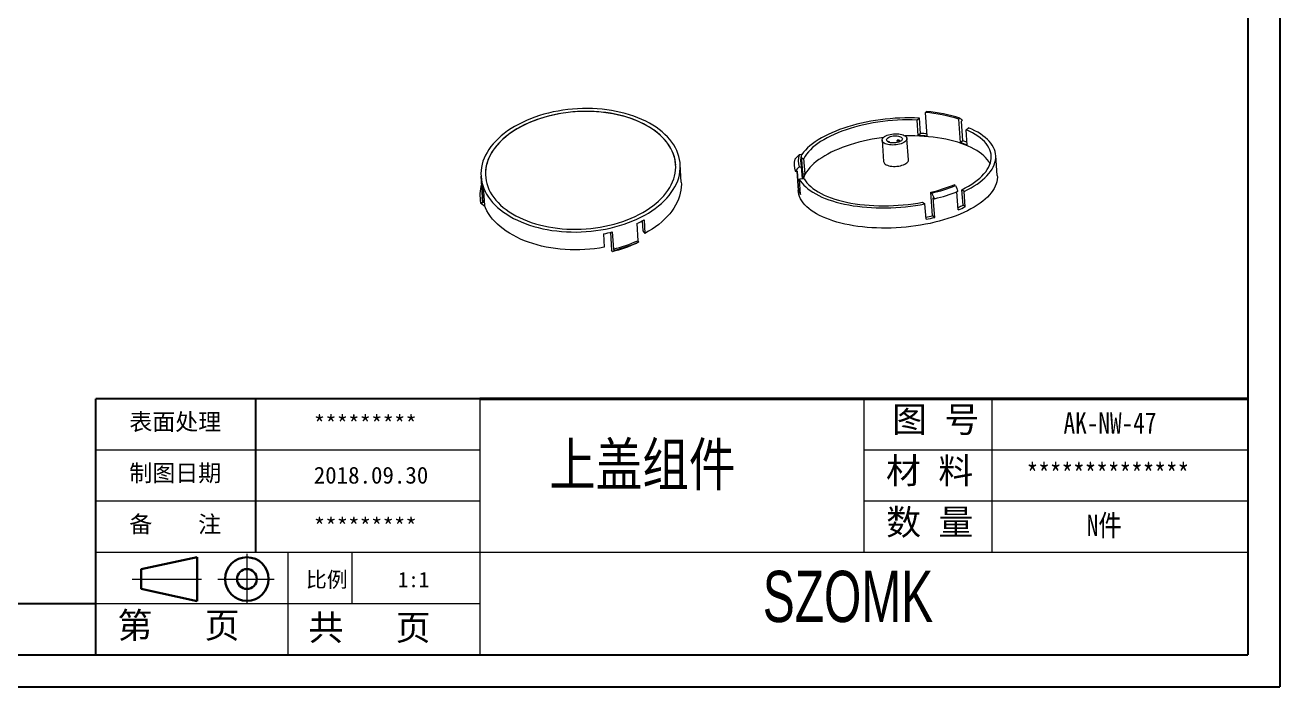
# Model space of a CAD drawing. Header units: inches. Extents: x 1184 to 3641, y 573 to 1047.
# Drawn here: x 2837.5 to 3114.1, y 573 to 718.8 of the extents above; entities that cross this region are included whole.
import ezdxf

# ---------------------------------------------------------------- set-up
doc = ezdxf.new("R2010")
doc.units = ezdxf.units.IN
doc.linetypes.add('CENTER2', pattern=[28.575, 19.05, -3.175, 3.175, -3.175])
doc.layers.add('文字', color=81, linetype='Continuous')
for name, color, linetype, lineweight in [('粗实线', 7, 'Continuous', 30), ('细实线', 3, 'Continuous', 9), ('细点划线', 2, 'CENTER2', 9)]:
    doc.layers.add(name, color=color, linetype=linetype, lineweight=lineweight)
doc.styles.get("Standard").update_dxf_attribs({"font": 'txt', "bigfont": 'gbcbig.shx'})
doc.styles.add('宋体', font='', dxfattribs={"width": 0.8, "height": 3.5})
doc.styles.add('长仿宋', font='', dxfattribs={"width": 0.7, "height": 4})
doc.styles.get('宋体').set_extended_font_data('SimSun')
doc.styles.get('长仿宋').set_extended_font_data('SimSun')

msp = doc.modelspace()

# ---------------------------------------------------------------- linework, layer by layer
for p, q in [((3114.097, 869.241), (3114.097, 572.957)), ((3107.043, 862.187), (3107.043, 580.011)), ((2937.738, 636.446), (2853.085, 636.446)), ((2853.085, 580.011), (2853.085, 636.446)), ((2888.357, 602.585), (2888.357, 636.446)), ((2853.085, 591.298), (2705.909, 591.298)), ((2705.909, 580.011), (3107.043, 580.011)), ((2695.067, 572.957), (3114.097, 572.957)), ((2695.067, 572.957), (2889.062, 572.957))]:
    msp.add_line(p, q)
at = {"color": 7, "linetype": 'Continuous', "lineweight": 15}
for p, q in [((3034.624, 698.333), (3034.103, 697.897)), ((3034.359, 694.506), (3034.103, 697.897)), ((3034.88, 694.942), (3034.624, 698.333)), ((3036.209, 699.769), (3035.955, 699.556)), ((3036.345, 694.379), (3035.955, 699.556)), ((3043.302, 698.102), (3043.557, 698.315)), ((3043.693, 692.925), (3043.302, 698.102)), ((3043.878, 697.635), (3044.132, 697.848)), ((3044.201, 693.351), (3043.878, 697.635)), ((3034.88, 694.942), (3034.359, 694.506)), ((3044.908, 695.759), (3045.429, 696.195)), ((3045.164, 692.367), (3044.908, 695.759)), ((3026.384, 693.429), (3026.739, 688.725)), ((3028.022, 693.104), (3027.821, 693.144)), ((3027.902, 693.004), (3028.022, 693.104)), ((3028.032, 692.96), (3028.022, 693.104)), ((3029.84, 693.509), (3029.725, 693.412)), ((3029.725, 693.412), (3030.157, 693.327)), ((3029.76, 692.945), (3029.725, 693.412)), ((3030.157, 693.327), (3030.273, 693.423)), ((3030.176, 693.074), (3030.157, 693.327)), ((3030.295, 693.125), (3030.273, 693.423)), ((3032.223, 689.138), (3031.868, 693.843)), ((3044.201, 693.351), (3043.693, 692.925)), ((3008.634, 690.298), (3008.13, 690.267)), ((3009.024, 685.122), (3008.634, 690.298)), ((3008.701, 689.403), (3009.149, 689.431)), ((3009.405, 686.04), (3009.149, 689.431)), ((3051.791, 685.652), (3051.454, 690.115)), ((2980.897, 688.042), (2980.896, 688.058)), ((2982.125, 684.189), (2981.894, 688.117)), ((3007.212, 686.631), (3007.716, 686.662)), ((3007.591, 686.655), (3007.916, 682.342)), ((3008.039, 682.378), (3007.716, 686.662)), ((3008.152, 687.586), (3008.656, 687.617)), ((3008.858, 684.942), (3008.656, 687.617)), ((2937.97, 685.536), (2938.247, 680.822)), ((2938.185, 683.386), (2938.406, 679.615)), ((2938.968, 685.595), (2938.969, 685.578)), ((3009.186, 684.963), (3008.16, 684.899)), ((3008.416, 681.508), (3008.16, 684.899)), ((3008.957, 686.012), (3009.405, 686.04)), ((3042.557, 683.455), (3042.306, 683.635)), ((2938.538, 682.146), (2938.714, 679.16)), ((3008.039, 682.378), (3008.349, 682.398)), ((3037.506, 676.809), (3037.115, 681.986)), ((3037.115, 681.986), (3037.366, 681.805)), ((3038.007, 676.448), (3037.684, 680.732)), ((3037.684, 680.732), (3037.935, 680.552)), ((3043.198, 678.098), (3042.896, 682.109)), ((3044.234, 679.148), (3043.978, 682.539)), ((3044.489, 682.171), (3043.978, 682.539)), ((3044.745, 678.78), (3044.489, 682.171)), ((2937.899, 679.618), (2938.805, 678.942)), ((2938.406, 679.615), (2937.899, 679.618)), ((3035.326, 679.79), (3035.837, 679.422)), ((3036.093, 676.031), (3035.837, 679.422)), ((3044.745, 678.78), (3044.234, 679.148)), ((2972.302, 675.077), (2972.524, 671.306)), ((2973.522, 675.671), (2973.652, 673.456)), ((2973.93, 675.888), (2974.106, 672.903)), ((3038.007, 676.448), (3037.506, 676.809)), ((2964.971, 672.831), (2965.146, 669.846)), ((2966.518, 673.147), (2966.748, 669.23)), ((2966.926, 673.244), (2967.148, 669.472)), ((2973.652, 673.456), (2974.106, 672.903)), ((2967.371, 669.201), (2967.148, 669.472)), ((2972.524, 671.306), (2972.746, 671.035)), ((2966.971, 668.958), (2966.748, 669.23))]:
    msp.add_line(p, q, dxfattribs=at)
at = {"color": 7, "linetype": 'Continuous', "lineweight": 15, "flags": 128}
for points in [[(2961.437, 700.437), (2960.351, 700.427), (2959.264, 700.384), (2958.179, 700.307), (2957.097, 700.198), (2956.023, 700.055), (2954.958, 699.881), (2953.906, 699.674), (2952.868, 699.436), (2951.848, 699.167), (2950.847, 698.868), (2949.868, 698.54), (2948.914, 698.183), (2947.988, 697.798), (2947.09, 697.386), (2946.224, 696.948), (2945.391, 696.486), (2944.594, 696), (2943.834, 695.492), (2943.114, 694.962), (2942.435, 694.412), (2941.799, 693.844), (2941.207, 693.259), (2940.661, 692.658), (2940.162, 692.042), (2939.712, 691.414), (2939.311, 690.775), (2938.96, 690.126), (2938.661, 689.469), (2938.414, 688.805), (2938.219, 688.137), (2938.078, 687.465), (2937.99, 686.792), (2937.956, 686.119), (2937.976, 685.448), (2938.049, 684.78), (2938.176, 684.117), (2938.356, 683.46), (2938.589, 682.812), (2938.874, 682.174), (2939.211, 681.547), (2939.598, 680.933), (2940.035, 680.334), (2940.521, 679.75), (2941.054, 679.184), (2941.634, 678.636), (2942.258, 678.109), (2942.926, 677.602), (2943.635, 677.119), (2944.384, 676.659), (2945.171, 676.224), (2945.994, 675.815), (2946.852, 675.432), (2947.741, 675.078), (2948.66, 674.753), (2949.607, 674.457), (2950.579, 674.191), (2951.574, 673.956), (2952.589, 673.753), (2953.623, 673.582), (2954.672, 673.443), (2955.733, 673.337), (2956.805, 673.264), (2957.885, 673.224), (2958.969, 673.217), (2960.056, 673.244), (2961.143, 673.304), (2962.227, 673.397), (2963.305, 673.523), (2964.375, 673.681), (2965.433, 673.872), (2966.479, 674.094), (2967.508, 674.347), (2968.519, 674.631), (2969.509, 674.945), (2970.476, 675.288), (2971.416, 675.659), (2972.329, 676.058), (2973.211, 676.483), (2974.061, 676.933), (2974.876, 677.407), (2975.655, 677.905), (2976.395, 678.424), (2977.095, 678.964), (2977.752, 679.523), (2978.367, 680.1), (2978.936, 680.693), (2979.458, 681.302), (2979.933, 681.923), (2980.359, 682.557), (2980.735, 683.202), (2981.06, 683.855), (2981.333, 684.515), (2981.554, 685.182), (2981.722, 685.852), (2981.837, 686.524), (2981.898, 687.198), (2981.905, 687.87), (2981.858, 688.54), (2981.758, 689.206), (2981.605, 689.865), (2981.398, 690.518), (2981.139, 691.161), (2980.828, 691.794), (2980.466, 692.415), (2980.054, 693.022), (2979.592, 693.613), (2979.082, 694.189), (2978.526, 694.746), (2977.923, 695.283), (2977.277, 695.8), (2976.589, 696.296), (2975.859, 696.768), (2975.091, 697.215), (2974.286, 697.637), (2973.445, 698.033), (2972.571, 698.401), (2971.667, 698.741), (2970.734, 699.052), (2969.774, 699.333), (2968.79, 699.583), (2967.785, 699.802), (2966.76, 699.99), (2965.719, 700.145), (2964.663, 700.267), (2963.596, 700.357), (2962.52, 700.414), (2961.437, 700.437)], [(2980.897, 688.042), (2980.86, 688.474), (2980.76, 689.119), (2980.607, 689.759), (2980.403, 690.391), (2980.146, 691.014), (2979.839, 691.626), (2979.481, 692.226), (2979.074, 692.813), (2978.619, 693.384), (2978.116, 693.939), (2977.568, 694.476), (2976.974, 694.993), (2976.338, 695.49), (2975.661, 695.965), (2974.943, 696.416), (2974.188, 696.844), (2973.397, 697.246), (2972.572, 697.621), (2971.714, 697.97), (2970.827, 698.29), (2969.913, 698.581), (2968.973, 698.843), (2968.011, 699.074), (2967.028, 699.274), (2966.027, 699.442), (2965.011, 699.579), (2963.982, 699.683), (2962.942, 699.755), (2961.895, 699.795), (2960.843, 699.801), (2959.789, 699.775), (2958.736, 699.716), (2957.685, 699.624), (2956.64, 699.5), (2955.603, 699.343), (2954.577, 699.156), (2953.565, 698.937), (2952.568, 698.687), (2951.591, 698.407), (2950.634, 698.098), (2949.701, 697.761), (2948.794, 697.396), (2947.915, 697.004), (2947.066, 696.586), (2946.25, 696.144), (2945.468, 695.678), (2944.723, 695.19), (2944.017, 694.68), (2943.35, 694.151), (2942.726, 693.603), (2942.144, 693.038), (2941.608, 692.457), (2941.118, 691.862), (2940.676, 691.255), (2940.282, 690.636), (2939.938, 690.007), (2939.645, 689.37), (2939.402, 688.727), (2939.212, 688.079), (2939.074, 687.428), (2938.988, 686.775), (2938.956, 686.122), (2938.969, 685.578)], [(2961.369, 699.818), (2960.316, 699.808), (2959.261, 699.765), (2958.209, 699.69), (2957.16, 699.582), (2956.119, 699.442), (2955.087, 699.27), (2954.068, 699.066), (2953.063, 698.832), (2952.076, 698.567), (2951.109, 698.273), (2950.164, 697.95), (2949.243, 697.598), (2948.35, 697.219), (2947.486, 696.815), (2946.653, 696.385), (2945.854, 695.93), (2945.09, 695.453), (2944.364, 694.954), (2943.677, 694.434), (2943.032, 693.896), (2942.428, 693.339), (2941.87, 692.766), (2941.356, 692.178), (2940.89, 691.576), (2940.472, 690.963), (2940.103, 690.339), (2939.784, 689.706), (2939.516, 689.066), (2939.299, 688.42), (2939.135, 687.77), (2939.023, 687.118), (2938.964, 686.465), (2938.958, 685.812), (2939.005, 685.163), (2939.105, 684.518), (2939.257, 683.878), (2939.462, 683.246), (2939.718, 682.623), (2940.026, 682.011), (2940.384, 681.411), (2940.791, 680.824), (2941.246, 680.253), (2941.749, 679.698), (2942.297, 679.161), (2942.89, 678.644), (2943.527, 678.147), (2944.204, 677.672), (2944.922, 677.221), (2945.677, 676.793), (2946.468, 676.391), (2947.293, 676.015), (2948.151, 675.667), (2949.038, 675.347), (2949.952, 675.056), (2950.892, 674.794), (2951.854, 674.563), (2952.837, 674.363), (2953.838, 674.194), (2954.854, 674.058), (2955.883, 673.953), (2956.923, 673.881), (2957.97, 673.842), (2959.021, 673.836), (2960.076, 673.862), (2961.129, 673.921), (2962.18, 674.013), (2963.225, 674.137), (2964.262, 674.293), (2965.288, 674.481), (2966.3, 674.7), (2967.296, 674.95), (2968.274, 675.229), (2969.231, 675.538), (2970.164, 675.876), (2971.071, 676.241), (2971.95, 676.633), (2972.799, 677.05), (2973.615, 677.493), (2974.396, 677.959), (2975.142, 678.447), (2975.848, 678.956), (2976.515, 679.486), (2977.139, 680.034), (2977.72, 680.599), (2978.257, 681.179), (2978.747, 681.774), (2979.189, 682.382), (2979.583, 683.001), (2979.927, 683.63), (2980.22, 684.267), (2980.463, 684.91), (2980.653, 685.558), (2980.791, 686.209), (2980.877, 686.862), (2980.909, 687.515), (2980.889, 688.166), (2980.815, 688.813), (2980.689, 689.456), (2980.511, 690.092), (2980.28, 690.72), (2979.998, 691.338), (2979.665, 691.944), (2979.283, 692.538), (2978.851, 693.117), (2978.372, 693.68), (2977.847, 694.226), (2977.275, 694.753), (2976.661, 695.26), (2976.004, 695.746), (2975.306, 696.21), (2974.569, 696.649), (2973.796, 697.064), (2972.987, 697.453), (2972.146, 697.815), (2971.273, 698.15), (2970.372, 698.456), (2969.445, 698.732), (2968.494, 698.978), (2967.521, 699.194), (2966.528, 699.378), (2965.52, 699.531), (2964.497, 699.652), (2963.462, 699.74), (2962.419, 699.795), (2961.369, 699.818)], [(3034.624, 698.333), (3033.564, 698.37), (3032.494, 698.384), (3031.417, 698.373), (3030.336, 698.337), (3029.252, 698.278), (3028.169, 698.195), (3027.089, 698.088), (3026.015, 697.957), (3024.95, 697.804), (3023.896, 697.627), (3022.856, 697.429), (3021.832, 697.208), (3020.826, 696.966), (3019.842, 696.704), (3018.881, 696.421), (3017.947, 696.119), (3017.04, 695.798), (3016.164, 695.459), (3015.32, 695.104), (3014.511, 694.732), (3013.739, 694.344), (3013.005, 693.943), (3012.311, 693.528), (3011.66, 693.1), (3011.051, 692.662), (3010.488, 692.213), (3009.971, 691.755), (3009.502, 691.289), (3009.082, 690.816), (3008.711, 690.337), (3008.639, 690.235)], [(3034.103, 697.897), (3033.038, 697.927), (3031.963, 697.931), (3030.882, 697.91), (3029.797, 697.864), (3028.711, 697.792), (3027.628, 697.695), (3026.549, 697.574), (3025.479, 697.428), (3024.419, 697.258), (3023.373, 697.064), (3022.344, 696.847), (3021.334, 696.608), (3020.346, 696.347), (3019.382, 696.064), (3018.446, 695.762), (3017.539, 695.439), (3016.665, 695.098), (3015.825, 694.739), (3015.021, 694.363), (3014.257, 693.971), (3013.534, 693.565), (3012.854, 693.145), (3012.218, 692.712), (3011.629, 692.268), (3011.088, 691.813), (3010.596, 691.35), (3010.155, 690.879), (3009.766, 690.401), (3009.431, 689.918), (3009.149, 689.431)], [(3026.749, 694.106), (3026.963, 694.261), (3027.219, 694.404), (3027.512, 694.532), (3027.836, 694.643), (3028.186, 694.734), (3028.554, 694.804), (3028.933, 694.85), (3029.316, 694.874), (3029.695, 694.873), (3030.063, 694.848), (3030.413, 694.799), (3030.737, 694.728), (3031.031, 694.636), (3031.287, 694.524), (3031.501, 694.395), (3031.669, 694.251), (3031.788, 694.095), (3031.855, 693.93), (3031.868, 693.759), (3031.829, 693.586), (3031.736, 693.414), (3031.593, 693.247), (3031.402, 693.086), (3031.167, 692.937), (3030.891, 692.801), (3030.582, 692.681), (3030.244, 692.58), (3029.884, 692.5), (3029.51, 692.442), (3029.128, 692.406), (3028.746, 692.395), (3028.372, 692.408), (3028.012, 692.445), (3027.674, 692.505), (3027.364, 692.587), (3027.089, 692.689), (3026.853, 692.81), (3026.661, 692.947), (3026.517, 693.097), (3026.425, 693.258), (3026.384, 693.426), (3026.397, 693.599), (3026.464, 693.772), (3026.582, 693.942), (3026.749, 694.106)], [(3027.614, 693.935), (3027.788, 694.057), (3028.003, 694.167), (3028.252, 694.26), (3028.528, 694.335), (3028.822, 694.388), (3029.125, 694.418), (3029.428, 694.425), (3029.722, 694.407), (3029.998, 694.366), (3030.248, 694.303), (3030.463, 694.22), (3030.638, 694.119), (3030.767, 694.003), (3030.846, 693.876), (3030.872, 693.742), (3030.846, 693.604), (3030.767, 693.468), (3030.639, 693.336), (3030.465, 693.214), (3030.25, 693.105), (3030, 693.011), (3029.725, 692.937), (3029.431, 692.884), (3029.128, 692.853), (3028.824, 692.847), (3028.53, 692.864), (3028.254, 692.905), (3028.005, 692.968), (3027.79, 693.052), (3027.615, 693.153), (3027.486, 693.269), (3027.407, 693.396), (3027.38, 693.53), (3027.407, 693.667), (3027.485, 693.804), (3027.614, 693.935)], [(3050.215, 688.251), (3050.178, 688.322), (3049.911, 688.762), (3049.593, 689.193), (3049.225, 689.613), (3048.808, 690.021), (3048.343, 690.416), (3047.832, 690.797), (3047.274, 691.164), (3046.672, 691.515), (3046.028, 691.849), (3045.343, 692.166), (3044.618, 692.465), (3043.856, 692.745), (3043.058, 693.004), (3042.227, 693.244), (3041.365, 693.462), (3040.473, 693.66), (3039.554, 693.834), (3038.61, 693.987), (3037.644, 694.117), (3036.659, 694.223), (3035.655, 694.306), (3034.637, 694.366), (3033.607, 694.401), (3032.567, 694.413), (3031.52, 694.401), (3031.494, 694.4)], [(3043.978, 682.539), (3044.744, 682.93), (3045.469, 683.336), (3046.151, 683.756), (3046.789, 684.188), (3047.38, 684.632), (3047.923, 685.086), (3048.417, 685.549), (3048.86, 686.02), (3049.251, 686.497), (3049.59, 686.98), (3049.874, 687.466), (3050.103, 687.956), (3050.278, 688.446), (3050.396, 688.937), (3050.459, 689.427), (3050.465, 689.914), (3050.415, 690.397), (3050.309, 690.874), (3050.147, 691.346), (3049.929, 691.809), (3049.657, 692.264), (3049.331, 692.708), (3048.952, 693.141), (3048.52, 693.561), (3048.037, 693.968), (3047.505, 694.36), (3046.924, 694.736), (3046.297, 695.095), (3045.624, 695.436), (3044.908, 695.759)], [(3044.489, 682.171), (3045.263, 682.558), (3045.999, 682.959), (3046.694, 683.373), (3047.348, 683.8), (3047.958, 684.238), (3048.523, 684.687), (3049.042, 685.144), (3049.513, 685.61), (3049.935, 686.083), (3050.308, 686.561), (3050.63, 687.044), (3050.901, 687.531), (3051.119, 688.02), (3051.285, 688.509), (3051.398, 688.999), (3051.457, 689.488), (3051.463, 689.974), (3051.415, 690.456), (3051.314, 690.933), (3051.16, 691.405), (3050.953, 691.869), (3050.694, 692.325), (3050.384, 692.771), (3050.022, 693.207), (3049.61, 693.631), (3049.15, 694.043), (3048.642, 694.441), (3048.087, 694.825), (3047.486, 695.193), (3046.842, 695.544), (3046.156, 695.879), (3045.429, 696.195)], [(3026.671, 694.036), (3026.273, 693.983), (3025.24, 693.83), (3024.218, 693.655), (3023.21, 693.457), (3022.219, 693.238), (3021.246, 692.998), (3020.296, 692.738), (3019.369, 692.458), (3018.469, 692.159), (3017.597, 691.841), (3016.756, 691.506), (3015.948, 691.155), (3015.175, 690.788), (3014.438, 690.406), (3013.741, 690.011), (3013.084, 689.602), (3012.469, 689.182), (3011.898, 688.751), (3011.372, 688.31), (3010.893, 687.861), (3010.461, 687.405), (3010.079, 686.942), (3009.745, 686.474), (3009.463, 686.003), (3009.232, 685.529), (3009.053, 685.053), (3009.022, 684.953)], [(3026.739, 688.725), (3026.753, 688.637), (3026.819, 688.473), (3026.938, 688.317), (3027.106, 688.173), (3027.32, 688.043), (3027.577, 687.932), (3027.87, 687.839), (3028.195, 687.768), (3028.545, 687.719), (3028.913, 687.694), (3029.292, 687.694), (3029.675, 687.717), (3030.054, 687.764), (3030.422, 687.833), (3030.771, 687.924), (3031.096, 688.035), (3031.389, 688.163), (3031.645, 688.306), (3031.858, 688.461)], [(2982.125, 684.189), (2982.139, 683.772), (2982.118, 683.101), (2982.044, 682.428), (2981.916, 681.757), (2981.735, 681.089), (2981.502, 680.425), (2981.217, 679.768), (2980.88, 679.118), (2980.493, 678.477), (2980.056, 677.846), (2979.57, 677.229), (2979.037, 676.625), (2978.459, 676.036), (2977.835, 675.464), (2977.169, 674.91), (2976.461, 674.376), (2975.713, 673.862), (2974.928, 673.371), (2974.106, 672.903)], [(3051.791, 685.652), (3051.804, 685.289), (3051.773, 684.801), (3051.689, 684.311), (3051.551, 683.82), (3051.36, 683.329), (3051.117, 682.84), (3050.822, 682.354), (3050.475, 681.872), (3050.078, 681.395), (3049.631, 680.925), (3049.136, 680.462), (3048.594, 680.008), (3048.006, 679.563), (3047.373, 679.13), (3046.698, 678.708), (3045.981, 678.299), (3045.225, 677.904), (3044.432, 677.524), (3043.602, 677.16), (3042.739, 676.813), (3041.845, 676.483), (3040.921, 676.172), (3039.97, 675.879), (3038.994, 675.607), (3037.996, 675.355), (3036.978, 675.124), (3035.942, 674.915), (3034.892, 674.729), (3033.829, 674.564), (3032.757, 674.423), (3031.677, 674.306), (3030.593, 674.212), (3029.508, 674.142), (3028.423, 674.096), (3027.341, 674.075), (3026.266, 674.077), (3025.199, 674.104), (3024.144, 674.155), (3023.103, 674.231), (3022.078, 674.33), (3021.073, 674.453), (3020.089, 674.599), (3019.129, 674.768), (3018.195, 674.96), (3017.289, 675.174), (3016.414, 675.409), (3015.573, 675.666), (3014.766, 675.943), (3013.996, 676.239), (3013.265, 676.555), (3012.574, 676.889), (3011.926, 677.24), (3011.321, 677.607), (3010.762, 677.991), (3010.25, 678.389), (3009.786, 678.801), (3009.37, 679.225), (3009.005, 679.661), (3008.691, 680.108), (3008.429, 680.564), (3008.219, 681.029), (3008.062, 681.501), (3007.959, 681.979), (3007.916, 682.342)], [(3008.16, 684.899), (3008.436, 684.446), (3008.764, 684.003), (3009.142, 683.57), (3009.57, 683.15), (3010.047, 682.743), (3010.571, 682.349), (3011.141, 681.97), (3011.756, 681.608), (3012.415, 681.262), (3013.115, 680.933), (3013.855, 680.623), (3014.633, 680.332), (3015.448, 680.06), (3016.297, 679.81), (3017.178, 679.58), (3018.089, 679.372), (3019.029, 679.186), (3019.993, 679.023), (3020.981, 678.883), (3021.99, 678.766), (3023.017, 678.673), (3024.06, 678.603), (3025.117, 678.558), (3026.184, 678.537), (3027.259, 678.54), (3028.34, 678.567), (3029.423, 678.618), (3030.507, 678.694), (3031.588, 678.793), (3032.665, 678.916), (3033.733, 679.062), (3034.792, 679.231), (3035.837, 679.422)], [(3009.186, 684.963), (3009.476, 684.511), (3009.819, 684.07), (3010.216, 683.641), (3010.665, 683.224), (3011.164, 682.822), (3011.712, 682.435), (3012.309, 682.064), (3012.952, 681.711), (3013.639, 681.375), (3014.369, 681.059), (3015.14, 680.762), (3015.949, 680.486), (3016.795, 680.232), (3017.675, 679.999), (3018.587, 679.79), (3019.528, 679.604), (3020.496, 679.441), (3021.489, 679.303), (3022.503, 679.189), (3023.536, 679.101), (3024.584, 679.037), (3025.647, 678.999), (3026.719, 678.986), (3027.799, 678.999), (3028.884, 679.037), (3029.971, 679.101), (3031.056, 679.189), (3032.137, 679.303), (3033.211, 679.441), (3034.275, 679.604), (3035.326, 679.79)], [(2938.406, 679.615), (2938.298, 680.268), (2938.247, 680.822)], [(2965.146, 669.846), (2964.084, 669.671), (2963.012, 669.529), (2961.933, 669.419), (2960.849, 669.342), (2959.764, 669.299), (2958.68, 669.288), (2957.6, 669.31), (2956.526, 669.366), (2955.46, 669.455), (2954.407, 669.576), (2953.367, 669.73), (2952.344, 669.916), (2951.339, 670.133), (2950.357, 670.382), (2949.398, 670.661), (2948.465, 670.97), (2947.561, 671.308), (2946.688, 671.675), (2945.848, 672.068), (2945.042, 672.489), (2944.273, 672.934), (2943.544, 673.404), (2942.854, 673.897), (2942.207, 674.412), (2941.603, 674.947), (2941.045, 675.502), (2940.533, 676.075), (2940.07, 676.665), (2939.655, 677.269), (2939.29, 677.888), (2938.976, 678.519), (2938.714, 679.16)]]:
    msp.add_lwpolyline(points, dxfattribs=at)
at = {"color": 7, "linetype": 'Continuous', "lineweight": 15}
for centre, radius, start, end in [((3033.48, 667.757), 31.894, 72.06356, 85.55001), ((3033.583, 667.205), 32.669, 72.22416, 85.38942), ((3032.682, 652.445), 42.094, 85.00785, 87.7174), ((3032.822, 650.852), 44.138, 85.46753, 87.32769), ((3028.545, 691.991), 1.362, 122.13198, 126.76593), ((3029.54, 690.855), 2.671, 74.07632, 83.53726), ((3037.06, 673.217), 20.794, 67.06341, 71.39989), ((3036.934, 671.332), 23.188, 69.34165, 71.73471), ((3011.595, 688.008), 4.594, 163.50655, 197.44229), ((3012.329, 688.961), 4.398, 162.72683, 198.22201), ((3012.731, 688.992), 4.3, 162.30964, 198.63921), ((3031.382, 689.155), 0.841, 304.47176, 358.88433), ((2946.519, 681.304), 8.784, 163.98526, 191.06693), ((2946.766, 685.161), 8.763, 191.68877, 200.12887), ((3014.242, 683.498), 5.465, 152.2794, 162.70829), ((3029.129, 716.112), 35.049, 283.17038, 292.08356), ((3029.124, 716.737), 35.891, 283.27522, 291.97872), ((3012.81, 683.926), 5.015, 197.97007, 208.82528), ((3029.182, 717.094), 37.576, 283.47069, 291.78325), ((3032.852, 702.512), 25.989, 293.35876, 295.97261), ((3032.559, 704.308), 28.287, 292.09324, 295.51722), ((2961.764, 698.293), 25.495, 294.41497, 298.50358), ((3027.756, 717.761), 42.096, 281.37492, 283.39175), ((3027.666, 719.282), 44.064, 281.02602, 283.57386), ((2958.978, 706.105), 33.809, 280.20927, 283.59645), ((2960.188, 697.636), 29.469, 283.30664, 294.3674), ((2960.141, 698.806), 30.159, 283.43351, 294.24053), ((2960.141, 699.19), 30.848, 283.55466, 294.11938)]:
    msp.add_arc(centre, radius, start, end, dxfattribs=at)
for points in [[(3044.132, 697.848), (3043.94, 698.003), (3043.748, 698.159), (3043.557, 698.315)], [(3007.19, 689.312), (3007.503, 689.63), (3007.817, 689.949), (3008.13, 690.267)], [(3008.152, 687.586), (3007.839, 687.268), (3007.525, 686.949), (3007.212, 686.631)], [(3042.557, 683.455), (3042.747, 683.037), (3042.936, 682.619), (3043.126, 682.201)], [(3037.935, 680.552), (3037.745, 680.969), (3037.556, 681.387), (3037.366, 681.805)], [(2972.746, 671.035), (2972.613, 670.954), (2972.48, 670.873), (2972.347, 670.792)], [(2966.971, 668.958), (2967.104, 669.039), (2967.237, 669.12), (2967.371, 669.201)]]:
    msp.add_open_spline(points, degree=3, dxfattribs=at)
at = {"layer": '粗实线', "color": 7, "lineweight": 40}
msp.add_line((3107.043, 636.446), (2937.738, 636.446), dxfattribs=at)
at = {"layer": '粗实线', "color": 7}
for p, q in [((2875.392, 601.529), (2863.059, 598.915)), ((2875.392, 601.529), (2875.392, 591.864)), ((2863.059, 598.915), (2863.059, 594.554)), ((2863.059, 594.554), (2875.392, 591.864))]:
    msp.add_line(p, q, dxfattribs=at)
for radius in [4.795, 2.181]:
    msp.add_circle((2886.368, 596.734), radius, dxfattribs=at)
at = {"layer": '细实线', "color": 7}
for p, q in [((2937.738, 636.446), (2937.738, 580.011)), ((3022.39, 636.446), (3022.39, 602.585)), ((3050.608, 636.446), (3050.608, 602.823)), ((2937.738, 625.159), (2853.085, 625.159)), ((3107.043, 625.159), (3022.39, 625.159)), ((2937.738, 613.872), (2853.085, 613.872)), ((3107.043, 613.872), (3022.39, 613.872)), ((3107.043, 602.585), (2853.085, 602.585)), ((2895.411, 602.585), (2895.411, 580.011)), ((2909.52, 602.585), (2909.52, 591.298)), ((2937.738, 591.298), (2853.085, 591.298))]:
    msp.add_line(p, q, dxfattribs=at)
at = {"layer": '细点划线', "color": 7}
for p, q in [((2886.368, 602.254), (2886.368, 591.298)), ((2861.093, 596.734), (2876.337, 596.734)), ((2879.956, 596.734), (2892.348, 596.734))]:
    msp.add_line(p, q, dxfattribs=at)

# ---------------------------------------------------------------- texts
at = {"width": 2109.67495, "attachment_point": 1}
for s, insert, char_height in [('{\\fSimHei|b0|i0|c134|p49;表面处理}', (2860.446, 633.243), 3.71193), ('{\\fSimHei|b0|i0|c134|p49;*********}', (2901.102, 632.766), 3.71193), ('{\\fSimHei|b0|i0|c134|p49;制图日期}', (2860.446, 621.956), 3.71193), ('{\\fSimHei|b0|i0|c134|p49;2018.\\fSimHei|b0|i0|c0|p49;09\\fSimHei|b0|i0|c134|p49;.\\fSimHei|b0|i0|c0|p49;30}', (2901.102, 621.479), 3.711928), ('{\\fSimHei|b0|i0|c134|p49;备    注}', (2860.446, 610.669), 3.71193), ('{\\fSimHei|b0|i0|c134|p49;*********}', (2901.102, 610.192), 3.71193)]:
    msp.add_mtext(s, dxfattribs=dict(at, insert=insert, char_height=char_height))
at = {"layer": '文字', "color": 0, "attachment_point": 1, "style": '宋体'}
for s, insert, char_height, width in [('{\\H1.111x;AK-NW-47}', (3066.4, 633.498), 4.23263, 48.93398), ('上盖组件', (2953.004, 626.702), 9.4058, 120.2504), ('{\\H1.111x;**************}', (3058.258, 622.211), 4.23263, 48.93398), ('{\\H1.111x;N件}', (3071.52, 610.924), 4.23263, 48.93398)]:
    msp.add_mtext(s, dxfattribs=dict(at, insert=insert, char_height=char_height, width=width))
at = {"layer": '粗实线', "insert": (3000.091, 598.544), "char_height": 11.28702, "width": 126.57275, "attachment_point": 1, "style": '长仿宋'}
msp.add_mtext('{\\fSTXinwei|b0|i0|c134|p2;SZOMK}', dxfattribs=at)
at = {"layer": '细实线', "color": 7, "attachment_point": 1}
for s, insert, char_height, width in [('{\\fSimSun|b0|i0|c134|p54;图 号}', (3028.596, 634.733), 5.64351, 28.21755), ('{\\fSimSun|b0|i0|c134|p54;材 料   }', (3027.258, 623.446), 5.64351, 28.21755), ('{\\fSimSun|b0|i0|c134|p54;数 量}', (3027.285, 612.103), 5.64351, 25.49809), ('{\\fSimSun|b0|i0|c134|p54;比例}', (2899.362, 598.311), 3.38611, 14.86395), ('{\\fSimSun|b0|i0|c134|p54;1:1}', (2919.643, 598.311), 3.38611, 14.86395), ('{\\fSimSun|b0|i0|c134|p54;第   页}', (2857.834, 589.358), 5.64351, 42.32632), ('{\\fSimSun|b0|i0|c134|p54; 共   页}', (2896.102, 588.879), 5.64351, 42.32632)]:
    msp.add_mtext(s, dxfattribs=dict(at, insert=insert, char_height=char_height, width=width))

doc.saveas('drawing.dxf')
